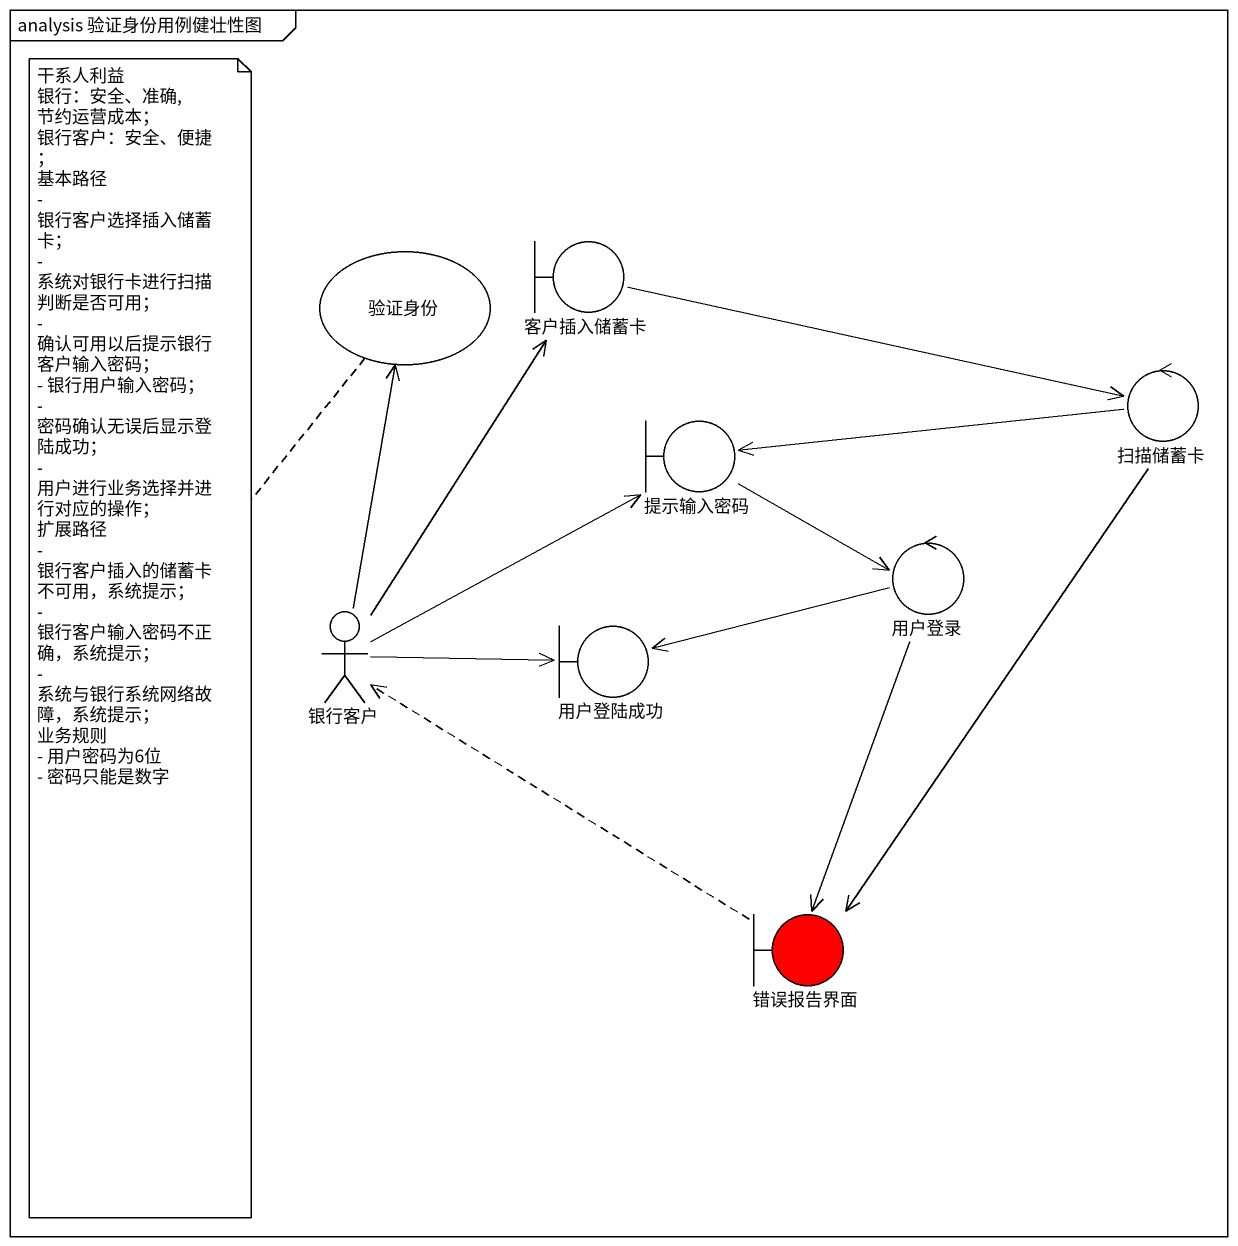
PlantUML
@startuml
mainframe analysis 验证身份用例健壮性图
usecase 验证身份
boundary 客户插入储蓄卡
control 扫描储蓄卡
boundary 提示输入密码
control 用户登录
actor 银行客户
boundary 用户登陆成功
boundary 错误报告界面 #FF0000
客户插入储蓄卡 -right-> 扫描储蓄卡
扫描储蓄卡 -left-> 提示输入密码
扫描储蓄卡 --> 错误报告界面
提示输入密码 -right-> 用户登录
用户登录 -left-> 用户登陆成功
用户登录 --> 错误报告界面
银行客户 -up-> 验证身份
银行客户 -up-> 客户插入储蓄卡
银行客户 -right-> 提示输入密码
银行客户 -right-> 用户登陆成功
错误报告界面 .up.> 银行客户
note bottom of 验证身份
  干系人利益
  银行：安全、准确,节约运营成本；
  银行客户：安全、便捷；
  基本路径
  - 银行客户选择插入储蓄卡；
  - 系统对银行卡进行扫描判断是否可用；
  - 确认可用以后提示银行客户输入密码；
  - 银行用户输入密码；
  - 密码确认无误后显示登陆成功；
  - 用户进行业务选择并进行对应的操作；
  扩展路径
  - 银行客户插入的储蓄卡不可用，系统提示；
  - 银行客户输入密码不正确，系统提示；
  - 系统与银行系统网络故障，系统提示；
  业务规则
  - 用户密码为6位
  - 密码只能是数字
end note
@enduml
